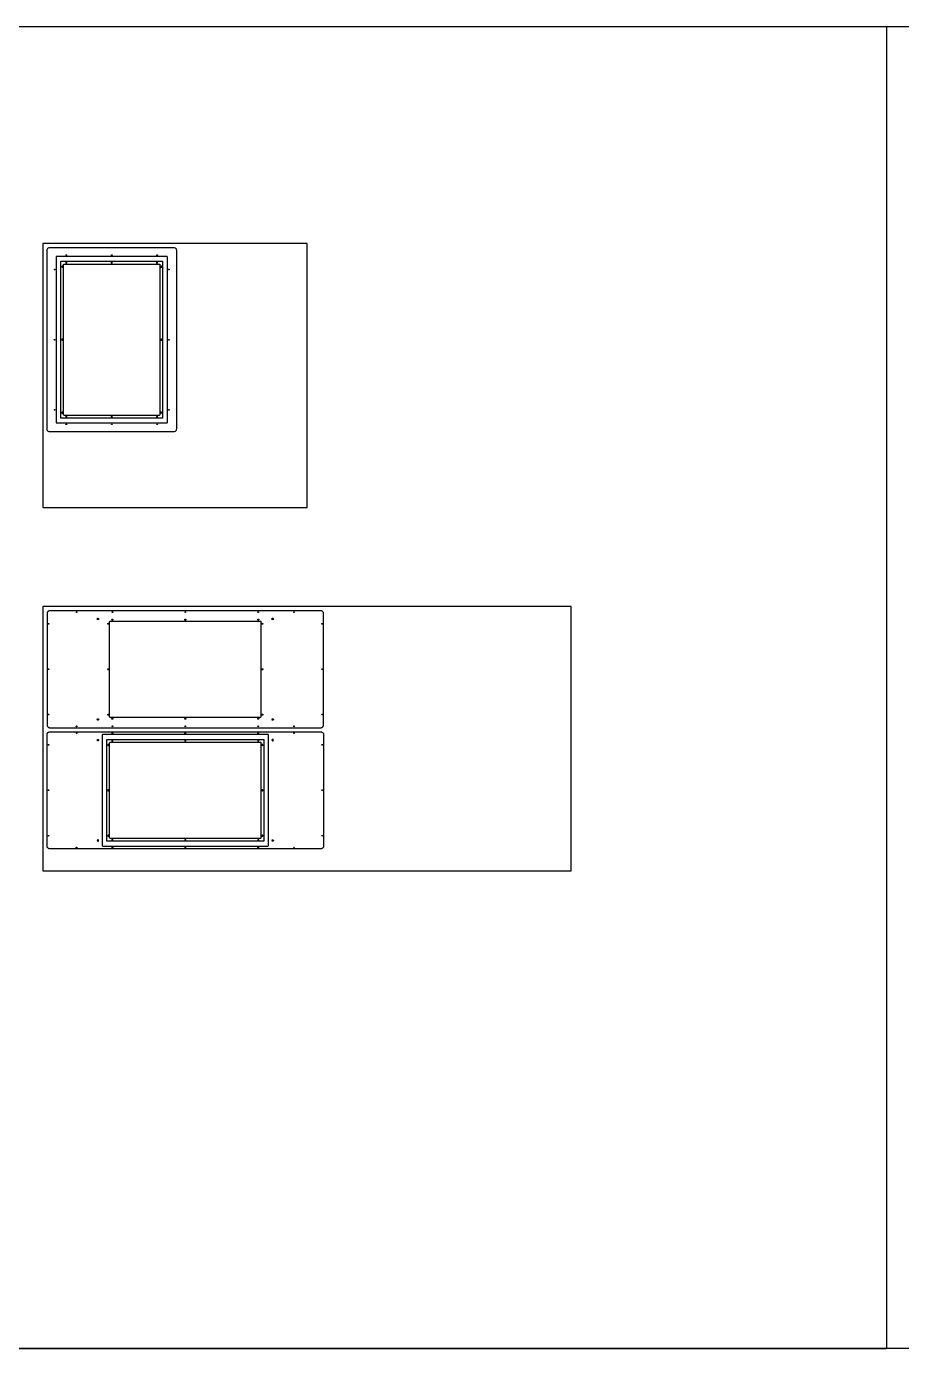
# Model space of a CAD drawing. Header units: inches. Extents: x -747 to 373, y -841 to -415.
# Drawn here: x 96.4 to 255.5, y -767.1 to -526.9 of the extents above; entities that cross this region are included whole.
import ezdxf

# ---------------------------------------------------------------- set-up
doc = ezdxf.new("R2010")
doc.units = ezdxf.units.IN
doc.header["$MEASUREMENT"] = 0
for name, color, linetype in [('T_ANNO', 6, 'Continuous'), ('T_CUT_HOLE_1_4_INCH', 3, 'Continuous'), ('T_CUT_HOLE_1_8_INCH', 1, 'Continuous'), ('T_CUT_HOLE_3_16_INCH', 2, 'Continuous')]:
    doc.layers.add(name, color=color, linetype=linetype)

msp = doc.modelspace()

# ---------------------------------------------------------------- linework, layer by layer
for points in [[(100.18, -567.56), (100.19, -567.43), (100.24, -567.31), (100.32, -567.21), (100.43, -567.13), (100.55, -567.08), (100.68, -567.06), (123.18, -567.06), (123.3, -567.08), (123.43, -567.13), (123.53, -567.21), (123.61, -567.31), (123.66, -567.43), (123.68, -567.56), (123.68, -571.56), (123.68, -596.06), (123.68, -600.06), (123.66, -600.19), (123.61, -600.31), (123.53, -600.42), (123.43, -600.5), (123.3, -600.55), (123.18, -600.56), (100.68, -600.56), (100.55, -600.55), (100.43, -600.5), (100.32, -600.42), (100.24, -600.31), (100.19, -600.19), (100.18, -600.06), (100.18, -596.06), (100.18, -571.56)], [(121.18, -598.06), (102.68, -598.06), (102.68, -569.56), (121.18, -569.56)], [(150.05, -654.3), (150.12, -654.28), (150.18, -654.25), (150.23, -654.21), (150.28, -654.17), (150.32, -654.12), (150.36, -654.06), (150.39, -654), (150.41, -653.94), (150.42, -653.88), (150.43, -653.81), (150.43, -633.56), (150.42, -633.5), (150.41, -633.43), (150.39, -633.37), (150.36, -633.31), (150.32, -633.26), (150.28, -633.21), (150.23, -633.17), (150.18, -633.13), (150.12, -633.1), (150.05, -633.08), (149.99, -633.07), (149.93, -633.06), (140.8, -633.06), (109.8, -633.06), (100.68, -633.06), (100.61, -633.07), (100.55, -633.08), (100.48, -633.1), (100.43, -633.13), (100.37, -633.17), (100.32, -633.21), (100.28, -633.26), (100.24, -633.31), (100.21, -633.37), (100.19, -633.43), (100.18, -633.5), (100.18, -633.56), (100.18, -653.81), (100.18, -653.88), (100.19, -653.94), (100.21, -654), (100.24, -654.06), (100.28, -654.12), (100.32, -654.17), (100.37, -654.21), (100.43, -654.25), (100.48, -654.28), (100.55, -654.3), (100.61, -654.31), (100.68, -654.31), (109.8, -654.31), (140.8, -654.31), (149.93, -654.31), (149.99, -654.31)], [(138.05, -676.31), (112.55, -676.31), (100.68, -676.31), (100.61, -676.31), (100.55, -676.3), (100.48, -676.28), (100.43, -676.25), (100.37, -676.21), (100.32, -676.17), (100.28, -676.12), (100.24, -676.06), (100.21, -676), (100.19, -675.94), (100.18, -675.88), (100.18, -675.81), (100.18, -655.56), (100.18, -655.5), (100.19, -655.43), (100.21, -655.37), (100.24, -655.31), (100.28, -655.26), (100.32, -655.21), (100.37, -655.17), (100.43, -655.13), (100.48, -655.1), (100.55, -655.08), (100.61, -655.07), (100.68, -655.06), (112.55, -655.06), (138.05, -655.06), (149.93, -655.06), (149.99, -655.07), (150.05, -655.08), (150.12, -655.1), (150.18, -655.13), (150.23, -655.17), (150.28, -655.21), (150.32, -655.26), (150.36, -655.31), (150.39, -655.37), (150.41, -655.43), (150.42, -655.5), (150.43, -655.56), (150.43, -675.81), (150.42, -675.88), (150.41, -675.94), (150.39, -676), (150.36, -676.06), (150.32, -676.12), (150.28, -676.17), (150.23, -676.21), (150.18, -676.25), (150.12, -676.28), (150.05, -676.3), (149.99, -676.31), (149.93, -676.31)], [(111.05, -674.94), (111.05, -656.44), (139.55, -656.44), (139.55, -674.94)]]:
    msp.add_lwpolyline(points, close=True)
for points in [[(101.93, -568.69, 0.414214), (101.8, -568.81), (101.8, -571.56), (101.8, -596.06), (101.8, -598.81, 0.414214), (101.93, -598.94), (121.93, -598.94, 0.414214), (122.05, -598.81), (122.05, -596.06), (122.05, -571.56), (122.05, -568.81, 0.414214), (121.93, -568.69)], [(120.55, -597.56), (103.3, -597.56, -0.414214), (103.18, -597.44), (103.18, -570.19, -0.414214), (103.3, -570.06), (120.55, -570.06, -0.414214), (120.68, -570.19), (120.68, -597.44, -0.414214)], [(138.93, -652.44), (111.68, -652.44, -0.414214), (111.55, -652.31), (111.55, -635.06, -0.414214), (111.68, -634.94), (138.93, -634.94, -0.414214), (139.05, -635.06), (139.05, -652.31, -0.414214)], [(112.55, -655.56), (110.3, -655.56, 0.414214), (110.18, -655.69), (110.18, -675.69, 0.414214), (110.3, -675.81), (112.55, -675.81), (138.05, -675.81), (140.3, -675.81, 0.414214), (140.43, -675.69), (140.43, -655.69, 0.414214), (140.3, -655.56), (138.05, -655.56)], [(111.55, -674.31), (111.55, -657.06, -0.414214), (111.68, -656.94), (138.93, -656.94, -0.414214), (139.05, -657.06), (139.05, -674.31, -0.414214), (138.93, -674.44), (111.68, -674.44, -0.414214)]]:
    msp.add_lwpolyline(points, format="xyb", close=True)
at = {"layer": 'T_ANNO'}
for p, q in [((-666.26, -526.89), (372.7, -526.89)), ((252.7, -526.89), (252.7, -767.12)), ((-666.26, -767.12), (252.7, -767.12)), ((372.7, -767.12), (-666.26, -767.12))]:
    msp.add_line(p, q, dxfattribs=at)
for points in [[(99.43, -614.31), (147.43, -614.31), (147.43, -566.31), (99.43, -566.31)], [(99.43, -680.31), (195.43, -680.31), (195.43, -632.31), (99.43, -632.31)]]:
    msp.add_lwpolyline(points, close=True, dxfattribs=at)
at = {"layer": 'T_CUT_HOLE_1_4_INCH'}
for points in [[(109.55, -634.6), (109.53, -634.63), (109.51, -634.65), (109.49, -634.67), (109.46, -634.68), (109.42, -634.69), (109.39, -634.68), (109.36, -634.67), (109.34, -634.65), (109.32, -634.62), (109.3, -634.59), (109.3, -634.56), (109.31, -634.53), (109.32, -634.5), (109.34, -634.47), (109.36, -634.45), (109.39, -634.44), (109.43, -634.44), (109.46, -634.44), (109.49, -634.46), (109.52, -634.48), (109.53, -634.5), (109.55, -634.53), (109.55, -634.57)], [(141.18, -634.44), (141.21, -634.44), (141.24, -634.46), (141.26, -634.48), (141.28, -634.5), (141.3, -634.53), (141.3, -634.56), (141.3, -634.6), (141.28, -634.63), (141.26, -634.65), (141.24, -634.67), (141.21, -634.68), (141.18, -634.69), (141.14, -634.68), (141.11, -634.67), (141.09, -634.65), (141.07, -634.63), (141.05, -634.6), (141.05, -634.56), (141.05, -634.53), (141.07, -634.5), (141.09, -634.48), (141.11, -634.46), (141.14, -634.44)], [(109.43, -652.94), (109.39, -652.93), (109.36, -652.92), (109.34, -652.9), (109.32, -652.88), (109.3, -652.85), (109.3, -652.81), (109.3, -652.78), (109.32, -652.75), (109.34, -652.73), (109.36, -652.71), (109.39, -652.69), (109.43, -652.69), (109.46, -652.69), (109.49, -652.71), (109.51, -652.73), (109.53, -652.75), (109.55, -652.78), (109.55, -652.81), (109.55, -652.85), (109.53, -652.88), (109.51, -652.9), (109.49, -652.92), (109.46, -652.93)], [(141.06, -652.78), (141.07, -652.75), (141.09, -652.72), (141.11, -652.7), (141.14, -652.69), (141.18, -652.69), (141.21, -652.69), (141.24, -652.71), (141.27, -652.73), (141.28, -652.75), (141.3, -652.78), (141.3, -652.82), (141.3, -652.85), (141.28, -652.88), (141.26, -652.9), (141.24, -652.92), (141.21, -652.93), (141.17, -652.94), (141.14, -652.93), (141.11, -652.92), (141.09, -652.9), (141.07, -652.87), (141.05, -652.84), (141.05, -652.81)], [(109.33, -656.48), (109.36, -656.46), (109.39, -656.44), (109.42, -656.44), (109.45, -656.44), (109.48, -656.45), (109.51, -656.47), (109.53, -656.5), (109.54, -656.53), (109.55, -656.56), (109.55, -656.59), (109.54, -656.62), (109.52, -656.65), (109.49, -656.67), (109.46, -656.68), (109.43, -656.69), (109.4, -656.69), (109.37, -656.67), (109.34, -656.66), (109.32, -656.63), (109.31, -656.6), (109.3, -656.57), (109.3, -656.54), (109.31, -656.51)], [(141.15, -656.69), (141.18, -656.69), (141.21, -656.68), (141.24, -656.67), (141.27, -656.65), (141.29, -656.62), (141.3, -656.59), (141.3, -656.56), (141.29, -656.53), (141.28, -656.5), (141.26, -656.47), (141.23, -656.45), (141.2, -656.44), (141.17, -656.44), (141.14, -656.44), (141.11, -656.46), (141.08, -656.48), (141.06, -656.51), (141.05, -656.54), (141.05, -656.57), (141.06, -656.6), (141.07, -656.63), (141.09, -656.66), (141.12, -656.67)], [(109.45, -674.69), (109.42, -674.69), (109.39, -674.69), (109.36, -674.71), (109.33, -674.73), (109.31, -674.76), (109.3, -674.79), (109.3, -674.82), (109.31, -674.85), (109.32, -674.88), (109.34, -674.91), (109.37, -674.92), (109.4, -674.94), (109.43, -674.94), (109.46, -674.93), (109.49, -674.92), (109.52, -674.9), (109.54, -674.87), (109.55, -674.84), (109.55, -674.81), (109.54, -674.78), (109.53, -674.75), (109.51, -674.72), (109.48, -674.7)], [(141.27, -674.9), (141.24, -674.92), (141.21, -674.93), (141.18, -674.94), (141.15, -674.94), (141.12, -674.92), (141.09, -674.91), (141.07, -674.88), (141.06, -674.85), (141.05, -674.82), (141.05, -674.79), (141.06, -674.76), (141.08, -674.73), (141.11, -674.71), (141.14, -674.69), (141.17, -674.69), (141.2, -674.69), (141.23, -674.7), (141.26, -674.72), (141.28, -674.75), (141.29, -674.78), (141.3, -674.81), (141.3, -674.84), (141.29, -674.87)]]:
    msp.add_lwpolyline(points, close=True, dxfattribs=at)
at = {"layer": 'T_CUT_HOLE_1_8_INCH'}
for points in [[(103.64, -568.38), (103.65, -568.38), (103.66, -568.38), (103.67, -568.38), (103.69, -568.38), (103.7, -568.38), (103.71, -568.38), (103.72, -568.39), (103.72, -568.4), (103.73, -568.41), (103.73, -568.42), (103.74, -568.43), (103.74, -568.44), (103.74, -568.45), (103.73, -568.46), (103.73, -568.47), (103.72, -568.48), (103.72, -568.49), (103.71, -568.49), (103.7, -568.5), (103.69, -568.5), (103.68, -568.5), (103.66, -568.5), (103.65, -568.5), (103.64, -568.49), (103.64, -568.49), (103.63, -568.48), (103.62, -568.47), (103.62, -568.46), (103.61, -568.45), (103.61, -568.44), (103.61, -568.43), (103.62, -568.42), (103.62, -568.41), (103.63, -568.4), (103.63, -568.39)], [(111.89, -568.39), (111.9, -568.38), (111.91, -568.38), (111.92, -568.38), (111.93, -568.38), (111.94, -568.38), (111.95, -568.38), (111.96, -568.39), (111.97, -568.4), (111.98, -568.4), (111.98, -568.41), (111.99, -568.42), (111.99, -568.43), (111.99, -568.45), (111.99, -568.46), (111.98, -568.47), (111.98, -568.48), (111.97, -568.48), (111.96, -568.49), (111.95, -568.5), (111.94, -568.5), (111.93, -568.5), (111.92, -568.5), (111.91, -568.5), (111.9, -568.49), (111.89, -568.49), (111.88, -568.48), (111.87, -568.47), (111.87, -568.46), (111.86, -568.45), (111.86, -568.44), (111.86, -568.43), (111.87, -568.42), (111.87, -568.41), (111.88, -568.4), (111.88, -568.39)], [(120.14, -568.39), (120.15, -568.38), (120.16, -568.38), (120.17, -568.38), (120.18, -568.38), (120.19, -568.38), (120.2, -568.38), (120.21, -568.39), (120.22, -568.4), (120.23, -568.41), (120.23, -568.41), (120.24, -568.43), (120.24, -568.44), (120.24, -568.45), (120.23, -568.46), (120.23, -568.47), (120.22, -568.48), (120.22, -568.48), (120.21, -568.49), (120.2, -568.5), (120.19, -568.5), (120.18, -568.5), (120.17, -568.5), (120.16, -568.5), (120.15, -568.49), (120.14, -568.49), (120.13, -568.48), (120.12, -568.47), (120.12, -568.46), (120.11, -568.45), (120.11, -568.44), (120.11, -568.43), (120.12, -568.42), (120.12, -568.41), (120.13, -568.4), (120.13, -568.39)], [(101.52, -571.12), (101.51, -571.11), (101.5, -571.09), (101.49, -571.08), (101.49, -571.06), (101.49, -571.05), (101.5, -571.03), (101.51, -571.02), (101.52, -571.01), (101.53, -571), (101.55, -571), (101.57, -571), (101.58, -571.01), (101.59, -571.02), (101.6, -571.03), (101.61, -571.05), (101.61, -571.06), (101.61, -571.08), (101.6, -571.09), (101.59, -571.11), (101.58, -571.12), (101.57, -571.12), (101.55, -571.13), (101.53, -571.12)], [(122.33, -571.11), (122.32, -571.12), (122.3, -571.12), (122.29, -571.12), (122.27, -571.12), (122.26, -571.11), (122.25, -571.09), (122.24, -571.08), (122.24, -571.06), (122.24, -571.05), (122.25, -571.03), (122.26, -571.02), (122.27, -571.01), (122.28, -571.01), (122.3, -571), (122.3, -571), (122.31, -571.01), (122.33, -571.01), (122.34, -571.02), (122.35, -571.03), (122.36, -571.05), (122.36, -571.06), (122.36, -571.08), (122.35, -571.09), (122.34, -571.1)], [(101.58, -583.76), (101.6, -583.77), (101.61, -583.78), (101.61, -583.8), (101.61, -583.82), (101.61, -583.83), (101.6, -583.85), (101.59, -583.86), (101.58, -583.87), (101.56, -583.87), (101.55, -583.88), (101.53, -583.87), (101.52, -583.87), (101.5, -583.86), (101.49, -583.84), (101.49, -583.83), (101.49, -583.81), (101.49, -583.8), (101.5, -583.78), (101.51, -583.77), (101.52, -583.76), (101.54, -583.75), (101.55, -583.75), (101.57, -583.75)], [(122.27, -583.87), (122.25, -583.86), (122.24, -583.84), (122.24, -583.83), (122.24, -583.81), (122.24, -583.8), (122.25, -583.78), (122.26, -583.77), (122.27, -583.76), (122.29, -583.75), (122.3, -583.75), (122.32, -583.75), (122.33, -583.76), (122.35, -583.77), (122.36, -583.78), (122.36, -583.8), (122.36, -583.82), (122.36, -583.83), (122.35, -583.85), (122.34, -583.86), (122.33, -583.87), (122.31, -583.87), (122.3, -583.88), (122.28, -583.87)], [(101.52, -596.51), (101.53, -596.51), (101.55, -596.5), (101.56, -596.51), (101.58, -596.51), (101.59, -596.52), (101.6, -596.53), (101.61, -596.55), (101.61, -596.56), (101.61, -596.58), (101.6, -596.59), (101.59, -596.6), (101.58, -596.61), (101.57, -596.62), (101.55, -596.62), (101.55, -596.62), (101.54, -596.62), (101.52, -596.62), (101.51, -596.61), (101.5, -596.59), (101.49, -596.58), (101.49, -596.56), (101.49, -596.55), (101.5, -596.53), (101.51, -596.52)], [(122.33, -596.51), (122.34, -596.52), (122.35, -596.53), (122.36, -596.55), (122.36, -596.56), (122.36, -596.58), (122.35, -596.59), (122.34, -596.61), (122.33, -596.62), (122.32, -596.62), (122.3, -596.63), (122.28, -596.62), (122.27, -596.62), (122.26, -596.61), (122.25, -596.59), (122.24, -596.58), (122.24, -596.56), (122.24, -596.55), (122.25, -596.53), (122.26, -596.52), (122.27, -596.51), (122.28, -596.5), (122.3, -596.5), (122.32, -596.5)], [(103.71, -599.24), (103.7, -599.25), (103.69, -599.25), (103.68, -599.25), (103.67, -599.25), (103.66, -599.25), (103.65, -599.24), (103.64, -599.24), (103.63, -599.23), (103.62, -599.22), (103.62, -599.21), (103.61, -599.2), (103.61, -599.19), (103.61, -599.18), (103.62, -599.17), (103.62, -599.16), (103.63, -599.15), (103.63, -599.14), (103.64, -599.14), (103.65, -599.13), (103.66, -599.13), (103.67, -599.13), (103.68, -599.13), (103.69, -599.13), (103.7, -599.13), (103.71, -599.14), (103.72, -599.15), (103.73, -599.16), (103.73, -599.16), (103.74, -599.18), (103.74, -599.19), (103.74, -599.2), (103.73, -599.21), (103.73, -599.22), (103.72, -599.23), (103.72, -599.23)], [(111.96, -599.24), (111.95, -599.25), (111.94, -599.25), (111.93, -599.25), (111.92, -599.25), (111.91, -599.25), (111.9, -599.24), (111.89, -599.24), (111.88, -599.23), (111.87, -599.22), (111.87, -599.21), (111.86, -599.2), (111.86, -599.19), (111.86, -599.18), (111.87, -599.17), (111.87, -599.16), (111.88, -599.15), (111.88, -599.14), (111.89, -599.14), (111.9, -599.13), (111.91, -599.13), (111.92, -599.13), (111.93, -599.13), (111.94, -599.13), (111.95, -599.13), (111.96, -599.14), (111.97, -599.15), (111.98, -599.15), (111.98, -599.16), (111.99, -599.17), (111.99, -599.18), (111.99, -599.2), (111.99, -599.21), (111.98, -599.22), (111.98, -599.23), (111.97, -599.23)], [(120.21, -599.24), (120.2, -599.25), (120.19, -599.25), (120.18, -599.25), (120.16, -599.25), (120.15, -599.25), (120.14, -599.24), (120.14, -599.24), (120.13, -599.23), (120.12, -599.22), (120.12, -599.21), (120.11, -599.2), (120.11, -599.19), (120.11, -599.18), (120.12, -599.17), (120.12, -599.16), (120.13, -599.15), (120.13, -599.14), (120.14, -599.13), (120.15, -599.13), (120.16, -599.13), (120.17, -599.13), (120.19, -599.13), (120.2, -599.13), (120.21, -599.13), (120.22, -599.14), (120.22, -599.15), (120.23, -599.16), (120.23, -599.17), (120.24, -599.18), (120.24, -599.19), (120.24, -599.2), (120.23, -599.21), (120.23, -599.22), (120.22, -599.23), (120.22, -599.24)], [(105.5, -633.28), (105.51, -633.27), (105.52, -633.26), (105.53, -633.25), (105.55, -633.25), (105.57, -633.25), (105.58, -633.26), (105.59, -633.27), (105.6, -633.28), (105.61, -633.3), (105.61, -633.31), (105.61, -633.33), (105.6, -633.34), (105.59, -633.36), (105.58, -633.37), (105.57, -633.37), (105.55, -633.38), (105.53, -633.37), (105.52, -633.37), (105.51, -633.36), (105.5, -633.34), (105.49, -633.33), (105.49, -633.31), (105.49, -633.3)], [(112.05, -633.38), (112.04, -633.37), (112.02, -633.37), (112.01, -633.36), (112, -633.35), (111.99, -633.33), (111.99, -633.32), (111.99, -633.3), (111.99, -633.28), (112, -633.27), (112.02, -633.26), (112.03, -633.25), (112.05, -633.25), (112.06, -633.25), (112.08, -633.26), (112.09, -633.27), (112.1, -633.28), (112.11, -633.29), (112.11, -633.31), (112.11, -633.33), (112.11, -633.34), (112.1, -633.36), (112.08, -633.37), (112.07, -633.37)], [(125.29, -633.37), (125.27, -633.37), (125.26, -633.36), (125.25, -633.35), (125.24, -633.33), (125.24, -633.32), (125.24, -633.3), (125.24, -633.29), (125.25, -633.27), (125.26, -633.26), (125.28, -633.25), (125.3, -633.25), (125.31, -633.25), (125.33, -633.26), (125.34, -633.27), (125.35, -633.28), (125.36, -633.29), (125.36, -633.31), (125.36, -633.32), (125.36, -633.34), (125.35, -633.35), (125.34, -633.36), (125.32, -633.37), (125.31, -633.38)], [(138.52, -633.37), (138.51, -633.36), (138.5, -633.34), (138.49, -633.33), (138.49, -633.31), (138.49, -633.3), (138.5, -633.28), (138.51, -633.27), (138.52, -633.26), (138.53, -633.25), (138.55, -633.25), (138.57, -633.25), (138.58, -633.26), (138.59, -633.27), (138.6, -633.28), (138.61, -633.3), (138.61, -633.31), (138.61, -633.33), (138.6, -633.34), (138.59, -633.36), (138.58, -633.37), (138.57, -633.37), (138.55, -633.38), (138.53, -633.37)], [(145.11, -633.34), (145.1, -633.35), (145.09, -633.36), (145.08, -633.37), (145.06, -633.38), (145.04, -633.38), (145.03, -633.37), (145.01, -633.36), (145, -633.35), (144.99, -633.34), (144.99, -633.32), (144.99, -633.31), (144.99, -633.29), (145, -633.28), (145.01, -633.27), (145.02, -633.26), (145.04, -633.25), (145.06, -633.25), (145.07, -633.26), (145.09, -633.26), (145.1, -633.27), (145.11, -633.29), (145.11, -633.3), (145.11, -633.32)], [(100.37, -635.41), (100.38, -635.39), (100.39, -635.38), (100.41, -635.38), (100.43, -635.38), (100.44, -635.38), (100.46, -635.38), (100.47, -635.39), (100.48, -635.41), (100.49, -635.42), (100.49, -635.44), (100.49, -635.45), (100.48, -635.47), (100.47, -635.48), (100.46, -635.49), (100.44, -635.5), (100.43, -635.5), (100.41, -635.5), (100.39, -635.49), (100.38, -635.48), (100.37, -635.47), (100.36, -635.45), (100.36, -635.44), (100.36, -635.42)], [(150.17, -635.5), (150.16, -635.5), (150.14, -635.49), (150.13, -635.48), (150.12, -635.47), (150.11, -635.45), (150.11, -635.44), (150.12, -635.42), (150.12, -635.41), (150.13, -635.39), (150.14, -635.38), (150.16, -635.38), (150.18, -635.38), (150.19, -635.38), (150.21, -635.38), (150.22, -635.4), (150.23, -635.41), (150.24, -635.42), (150.24, -635.44), (150.24, -635.46), (150.23, -635.47), (150.22, -635.48), (150.21, -635.49), (150.19, -635.5)], [(100.42, -643.63), (100.43, -643.63), (100.45, -643.63), (100.46, -643.64), (100.48, -643.65), (100.48, -643.67), (100.49, -643.68), (100.49, -643.7), (100.48, -643.71), (100.47, -643.73), (100.46, -643.74), (100.45, -643.75), (100.43, -643.75), (100.42, -643.75), (100.4, -643.75), (100.39, -643.74), (100.37, -643.73), (100.37, -643.71), (100.36, -643.7), (100.36, -643.68), (100.37, -643.66), (100.38, -643.65), (100.39, -643.64), (100.4, -643.63)], [(150.18, -643.75), (150.17, -643.75), (150.15, -643.75), (150.14, -643.74), (150.12, -643.73), (150.12, -643.71), (150.11, -643.7), (150.11, -643.68), (150.12, -643.66), (150.13, -643.65), (150.14, -643.64), (150.15, -643.63), (150.17, -643.63), (150.18, -643.63), (150.2, -643.63), (150.21, -643.64), (150.23, -643.65), (150.23, -643.67), (150.24, -643.68), (150.24, -643.7), (150.23, -643.71), (150.22, -643.73), (150.21, -643.74), (150.2, -643.75)], [(100.43, -651.88), (100.44, -651.88), (100.46, -651.88), (100.47, -651.9), (100.48, -651.91), (100.49, -651.92), (100.49, -651.94), (100.49, -651.96), (100.48, -651.97), (100.47, -651.98), (100.46, -651.99), (100.44, -652), (100.42, -652), (100.41, -652), (100.39, -651.99), (100.38, -651.98), (100.37, -651.97), (100.36, -651.95), (100.36, -651.94), (100.37, -651.92), (100.37, -651.91), (100.38, -651.89), (100.39, -651.88), (100.41, -651.88)], [(150.23, -651.97), (150.22, -651.98), (150.21, -651.99), (150.19, -652), (150.18, -652), (150.16, -652), (150.14, -651.99), (150.13, -651.98), (150.12, -651.97), (150.11, -651.95), (150.11, -651.94), (150.11, -651.92), (150.12, -651.91), (150.13, -651.89), (150.14, -651.88), (150.16, -651.88), (150.18, -651.88), (150.19, -651.88), (150.21, -651.88), (150.22, -651.89), (150.23, -651.91), (150.24, -651.92), (150.24, -651.94), (150.24, -651.95)], [(105.49, -654.04), (105.5, -654.03), (105.51, -654.02), (105.52, -654.01), (105.54, -654), (105.56, -654), (105.57, -654.01), (105.59, -654.01), (105.6, -654.02), (105.61, -654.04), (105.61, -654.05), (105.61, -654.07), (105.61, -654.09), (105.6, -654.1), (105.59, -654.11), (105.58, -654.12), (105.56, -654.13), (105.54, -654.13), (105.53, -654.12), (105.51, -654.11), (105.5, -654.1), (105.49, -654.09), (105.49, -654.07), (105.49, -654.06)], [(105.53, -655.27), (105.54, -655.26), (105.55, -655.26), (105.57, -655.27), (105.58, -655.27), (105.59, -655.28), (105.59, -655.29), (105.6, -655.3), (105.6, -655.32), (105.6, -655.33), (105.59, -655.34), (105.58, -655.35), (105.57, -655.36), (105.56, -655.36), (105.55, -655.36), (105.54, -655.36), (105.52, -655.36), (105.51, -655.35), (105.51, -655.34), (105.5, -655.32), (105.5, -655.31), (105.5, -655.3), (105.51, -655.29), (105.52, -655.28)], [(112.08, -654.01), (112.09, -654.02), (112.1, -654.03), (112.11, -654.05), (112.11, -654.06), (112.11, -654.08), (112.1, -654.09), (112.09, -654.11), (112.08, -654.12), (112.07, -654.12), (112.05, -654.13), (112.03, -654.12), (112.02, -654.12), (112.01, -654.11), (112, -654.09), (111.99, -654.08), (111.99, -654.06), (111.99, -654.05), (112, -654.03), (112.01, -654.02), (112.02, -654.01), (112.03, -654), (112.05, -654), (112.07, -654)], [(112.11, -655.3), (112.11, -655.31), (112.11, -655.33), (112.1, -655.34), (112.09, -655.35), (112.08, -655.36), (112.07, -655.37), (112.05, -655.37), (112.04, -655.37), (112.02, -655.37), (112.01, -655.36), (112, -655.34), (111.99, -655.33), (111.99, -655.31), (111.99, -655.3), (112, -655.28), (112.01, -655.27), (112.02, -655.26), (112.03, -655.26), (112.05, -655.25), (112.06, -655.26), (112.08, -655.26), (112.09, -655.27), (112.1, -655.28)], [(125.31, -654), (125.33, -654.01), (125.34, -654.02), (125.35, -654.03), (125.36, -654.04), (125.36, -654.06), (125.36, -654.07), (125.36, -654.09), (125.35, -654.1), (125.34, -654.11), (125.32, -654.12), (125.31, -654.13), (125.29, -654.12), (125.27, -654.12), (125.26, -654.11), (125.25, -654.1), (125.24, -654.08), (125.24, -654.07), (125.24, -654.05), (125.24, -654.04), (125.25, -654.02), (125.26, -654.01), (125.28, -654), (125.3, -654)], [(125.35, -655.35), (125.34, -655.36), (125.33, -655.37), (125.31, -655.37), (125.3, -655.38), (125.28, -655.37), (125.27, -655.37), (125.25, -655.36), (125.24, -655.34), (125.24, -655.33), (125.24, -655.31), (125.24, -655.3), (125.25, -655.28), (125.26, -655.27), (125.27, -655.26), (125.29, -655.25), (125.3, -655.25), (125.32, -655.25), (125.33, -655.26), (125.35, -655.27), (125.36, -655.28), (125.36, -655.3), (125.36, -655.32), (125.36, -655.33)], [(138.55, -654), (138.56, -654), (138.58, -654.01), (138.59, -654.02), (138.6, -654.03), (138.61, -654.04), (138.61, -654.06), (138.61, -654.08), (138.61, -654.09), (138.6, -654.11), (138.58, -654.12), (138.57, -654.12), (138.55, -654.13), (138.54, -654.12), (138.52, -654.12), (138.51, -654.11), (138.5, -654.1), (138.49, -654.08), (138.49, -654.07), (138.49, -654.05), (138.49, -654.03), (138.5, -654.02), (138.52, -654.01), (138.53, -654)], [(138.58, -655.37), (138.57, -655.37), (138.55, -655.38), (138.53, -655.37), (138.52, -655.37), (138.51, -655.36), (138.5, -655.34), (138.49, -655.33), (138.49, -655.31), (138.49, -655.3), (138.5, -655.28), (138.51, -655.27), (138.52, -655.26), (138.53, -655.25), (138.55, -655.25), (138.57, -655.25), (138.58, -655.26), (138.59, -655.27), (138.6, -655.28), (138.61, -655.3), (138.61, -655.31), (138.61, -655.33), (138.6, -655.34), (138.59, -655.36)], [(145.1, -654.09), (145.09, -654.11), (145.08, -654.12), (145.07, -654.12), (145.05, -654.13), (145.03, -654.12), (145.02, -654.12), (145.01, -654.11), (145, -654.09), (144.99, -654.08), (144.99, -654.06), (144.99, -654.05), (145, -654.03), (145.01, -654.02), (145.02, -654.01), (145.03, -654), (145.05, -654), (145.07, -654), (145.08, -654.01), (145.09, -654.02), (145.1, -654.03), (145.11, -654.05), (145.11, -654.06), (145.11, -654.08)], [(145.1, -655.36), (145.08, -655.37), (145.07, -655.37), (145.05, -655.38), (145.04, -655.37), (145.02, -655.37), (145.01, -655.36), (145, -655.35), (144.99, -655.33), (144.99, -655.32), (144.99, -655.3), (144.99, -655.28), (145, -655.27), (145.02, -655.26), (145.03, -655.25), (145.05, -655.25), (145.06, -655.25), (145.08, -655.26), (145.09, -655.27), (145.1, -655.28), (145.11, -655.29), (145.11, -655.31), (145.11, -655.33), (145.11, -655.34)], [(100.44, -657.38), (100.46, -657.38), (100.47, -657.39), (100.48, -657.41), (100.49, -657.42), (100.49, -657.44), (100.49, -657.45), (100.48, -657.47), (100.47, -657.48), (100.46, -657.49), (100.44, -657.5), (100.43, -657.5), (100.41, -657.5), (100.39, -657.49), (100.38, -657.48), (100.37, -657.47), (100.36, -657.45), (100.36, -657.44), (100.36, -657.42), (100.37, -657.41), (100.38, -657.39), (100.39, -657.38), (100.41, -657.38), (100.43, -657.38)], [(150.16, -657.5), (150.14, -657.49), (150.13, -657.48), (150.12, -657.47), (150.11, -657.45), (150.11, -657.44), (150.11, -657.42), (150.12, -657.41), (150.13, -657.39), (150.14, -657.38), (150.16, -657.38), (150.18, -657.38), (150.19, -657.38), (150.21, -657.38), (150.22, -657.39), (150.23, -657.41), (150.24, -657.42), (150.24, -657.44), (150.24, -657.45), (150.23, -657.47), (150.22, -657.48), (150.21, -657.49), (150.19, -657.5), (150.18, -657.5)], [(100.44, -665.63), (100.46, -665.63), (100.47, -665.64), (100.48, -665.66), (100.49, -665.67), (100.49, -665.69), (100.49, -665.7), (100.48, -665.72), (100.47, -665.73), (100.46, -665.74), (100.44, -665.75), (100.43, -665.75), (100.41, -665.75), (100.39, -665.74), (100.38, -665.73), (100.37, -665.72), (100.36, -665.7), (100.36, -665.69), (100.36, -665.67), (100.37, -665.66), (100.38, -665.64), (100.39, -665.63), (100.41, -665.63), (100.43, -665.63)], [(150.16, -665.75), (150.14, -665.74), (150.13, -665.73), (150.12, -665.72), (150.11, -665.7), (150.11, -665.69), (150.11, -665.67), (150.12, -665.66), (150.13, -665.64), (150.14, -665.63), (150.16, -665.63), (150.18, -665.63), (150.19, -665.63), (150.21, -665.63), (150.22, -665.64), (150.23, -665.66), (150.24, -665.67), (150.24, -665.69), (150.24, -665.7), (150.23, -665.72), (150.22, -665.73), (150.21, -665.74), (150.19, -665.75), (150.18, -665.75)], [(100.44, -673.88), (100.46, -673.88), (100.47, -673.89), (100.48, -673.91), (100.49, -673.92), (100.49, -673.94), (100.49, -673.95), (100.48, -673.97), (100.47, -673.98), (100.46, -673.99), (100.44, -674), (100.43, -674), (100.41, -674), (100.39, -673.99), (100.38, -673.98), (100.37, -673.97), (100.36, -673.95), (100.36, -673.94), (100.36, -673.92), (100.37, -673.91), (100.38, -673.89), (100.39, -673.88), (100.41, -673.88), (100.43, -673.88)], [(150.16, -674), (150.14, -673.99), (150.13, -673.98), (150.12, -673.97), (150.11, -673.95), (150.11, -673.94), (150.11, -673.92), (150.12, -673.91), (150.13, -673.89), (150.14, -673.88), (150.16, -673.88), (150.18, -673.88), (150.19, -673.88), (150.21, -673.88), (150.22, -673.89), (150.23, -673.91), (150.24, -673.92), (150.24, -673.94), (150.24, -673.95), (150.23, -673.97), (150.22, -673.98), (150.21, -673.99), (150.19, -674), (150.18, -674)], [(105.5, -676.02), (105.52, -676.01), (105.53, -676), (105.55, -676), (105.56, -676), (105.58, -676.01), (105.59, -676.02), (105.6, -676.03), (105.61, -676.04), (105.61, -676.06), (105.61, -676.08), (105.61, -676.09), (105.6, -676.11), (105.58, -676.12), (105.57, -676.12), (105.55, -676.13), (105.54, -676.12), (105.52, -676.12), (105.51, -676.11), (105.5, -676.1), (105.49, -676.08), (105.49, -676.07), (105.49, -676.05), (105.49, -676.03)], [(112.02, -676.01), (112.03, -676), (112.05, -676), (112.07, -676), (112.08, -676.01), (112.09, -676.02), (112.1, -676.03), (112.11, -676.05), (112.11, -676.06), (112.11, -676.08), (112.1, -676.09), (112.09, -676.11), (112.08, -676.12), (112.07, -676.12), (112.05, -676.13), (112.03, -676.12), (112.02, -676.12), (112.01, -676.11), (112, -676.09), (111.99, -676.08), (111.99, -676.06), (111.99, -676.05), (112, -676.03), (112.01, -676.02)], [(125.25, -676.03), (125.26, -676.02), (125.27, -676.01), (125.29, -676), (125.3, -676), (125.32, -676), (125.33, -676.01), (125.35, -676.02), (125.36, -676.03), (125.36, -676.05), (125.36, -676.07), (125.36, -676.08), (125.35, -676.1), (125.34, -676.11), (125.33, -676.12), (125.31, -676.12), (125.3, -676.13), (125.28, -676.12), (125.27, -676.12), (125.25, -676.11), (125.24, -676.09), (125.24, -676.08), (125.24, -676.06), (125.24, -676.05)], [(138.49, -676.08), (138.49, -676.06), (138.49, -676.05), (138.5, -676.03), (138.51, -676.02), (138.52, -676.01), (138.53, -676.01), (138.55, -676), (138.56, -676.01), (138.58, -676.01), (138.59, -676.02), (138.6, -676.03), (138.61, -676.05), (138.61, -676.06), (138.61, -676.08), (138.6, -676.09), (138.59, -676.1), (138.58, -676.11), (138.57, -676.12), (138.55, -676.12), (138.54, -676.12), (138.52, -676.12), (138.51, -676.11), (138.5, -676.09)], [(145.07, -676.11), (145.06, -676.11), (145.05, -676.11), (145.04, -676.11), (145.02, -676.11), (145.01, -676.1), (145.01, -676.09), (145, -676.07), (145, -676.06), (145, -676.05), (145.01, -676.04), (145.02, -676.03), (145.03, -676.02), (145.04, -676.01), (145.05, -676.01), (145.07, -676.02), (145.08, -676.02), (145.09, -676.03), (145.09, -676.04), (145.1, -676.05), (145.1, -676.07), (145.1, -676.08), (145.09, -676.09), (145.08, -676.1)]]:
    msp.add_lwpolyline(points, close=True, dxfattribs=at)
at = {"layer": 'T_CUT_HOLE_3_16_INCH'}
for points in [[(103.02, -570.58), (103.02, -570.56), (103.01, -570.53), (103, -570.51), (102.99, -570.49), (102.97, -570.48), (102.94, -570.47), (102.92, -570.47), (102.89, -570.48), (102.87, -570.49), (102.85, -570.5), (102.84, -570.52), (102.83, -570.55), (102.83, -570.57), (102.84, -570.59), (102.85, -570.62), (102.86, -570.63), (102.88, -570.65), (102.91, -570.66), (102.93, -570.66), (102.96, -570.65), (102.98, -570.64), (103, -570.62), (103.01, -570.6)], [(103.76, -569.86), (103.77, -569.84), (103.77, -569.81), (103.77, -569.79), (103.76, -569.77), (103.74, -569.75), (103.72, -569.73), (103.7, -569.72), (103.68, -569.72), (103.65, -569.72), (103.63, -569.73), (103.61, -569.75), (103.59, -569.77), (103.58, -569.79), (103.58, -569.81), (103.58, -569.84), (103.59, -569.86), (103.61, -569.88), (103.63, -569.89), (103.65, -569.9), (103.67, -569.91), (103.7, -569.9), (103.72, -569.89), (103.74, -569.88)], [(112.02, -569.79), (112.01, -569.77), (111.99, -569.75), (111.97, -569.73), (111.95, -569.72), (111.93, -569.72), (111.9, -569.72), (111.88, -569.73), (111.86, -569.75), (111.84, -569.77), (111.83, -569.79), (111.83, -569.81), (111.83, -569.84), (111.84, -569.86), (111.86, -569.88), (111.88, -569.89), (111.9, -569.9), (111.93, -569.91), (111.95, -569.9), (111.97, -569.89), (111.99, -569.88), (112.01, -569.86), (112.02, -569.84), (112.02, -569.81)], [(120.11, -569.75), (120.09, -569.77), (120.08, -569.79), (120.08, -569.81), (120.08, -569.84), (120.09, -569.86), (120.11, -569.88), (120.13, -569.89), (120.15, -569.9), (120.18, -569.91), (120.2, -569.9), (120.22, -569.89), (120.24, -569.88), (120.26, -569.86), (120.27, -569.84), (120.27, -569.81), (120.27, -569.79), (120.26, -569.77), (120.24, -569.75), (120.22, -569.73), (120.2, -569.72), (120.18, -569.72), (120.15, -569.72), (120.13, -569.73)], [(120.88, -570.65), (120.9, -570.65), (120.93, -570.66), (120.95, -570.65), (120.98, -570.64), (120.99, -570.63), (121.01, -570.61), (121.02, -570.58), (121.02, -570.56), (121.01, -570.54), (121, -570.51), (120.99, -570.49), (120.97, -570.48), (120.95, -570.47), (120.92, -570.47), (120.9, -570.47), (120.88, -570.48), (120.86, -570.5), (120.84, -570.52), (120.83, -570.54), (120.83, -570.57), (120.84, -570.59), (120.85, -570.61), (120.86, -570.63)], [(103.02, -583.84), (103.02, -583.82), (103.02, -583.79), (103.01, -583.77), (102.99, -583.75), (102.97, -583.73), (102.95, -583.72), (102.93, -583.72), (102.9, -583.72), (102.88, -583.73), (102.86, -583.75), (102.85, -583.76), (102.84, -583.79), (102.83, -583.81), (102.83, -583.84), (102.84, -583.86), (102.86, -583.88), (102.88, -583.89), (102.9, -583.9), (102.92, -583.91), (102.95, -583.9), (102.97, -583.9), (102.99, -583.88), (103.01, -583.86)], [(120.92, -583.91), (120.95, -583.9), (120.97, -583.9), (120.99, -583.88), (121, -583.86), (121.02, -583.84), (121.02, -583.82), (121.02, -583.79), (121.01, -583.77), (120.99, -583.75), (120.97, -583.73), (120.95, -583.72), (120.93, -583.72), (120.9, -583.72), (120.88, -583.73), (120.86, -583.75), (120.85, -583.76), (120.84, -583.79), (120.83, -583.81), (120.83, -583.84), (120.84, -583.86), (120.86, -583.88), (120.88, -583.89), (120.9, -583.9)], [(103.01, -597.11), (103.02, -597.09), (103.02, -597.06), (103.02, -597.04), (103.01, -597.02), (102.99, -597), (102.97, -596.98), (102.95, -596.97), (102.92, -596.97), (102.9, -596.97), (102.88, -596.98), (102.86, -597), (102.84, -597.02), (102.83, -597.04), (102.83, -597.07), (102.84, -597.09), (102.84, -597.11), (102.86, -597.13), (102.88, -597.15), (102.9, -597.15), (102.93, -597.16), (102.95, -597.15), (102.97, -597.14), (102.99, -597.13)], [(103.77, -597.79), (103.76, -597.77), (103.74, -597.75), (103.72, -597.73), (103.7, -597.72), (103.68, -597.72), (103.65, -597.72), (103.63, -597.73), (103.61, -597.75), (103.59, -597.77), (103.58, -597.79), (103.58, -597.81), (103.58, -597.84), (103.59, -597.86), (103.61, -597.88), (103.63, -597.89), (103.65, -597.9), (103.68, -597.91), (103.7, -597.9), (103.72, -597.89), (103.74, -597.88), (103.76, -597.86), (103.77, -597.84), (103.77, -597.81)], [(111.92, -597.72), (111.9, -597.72), (111.88, -597.73), (111.86, -597.75), (111.84, -597.77), (111.83, -597.79), (111.83, -597.82), (111.84, -597.84), (111.85, -597.86), (111.86, -597.88), (111.88, -597.9), (111.9, -597.9), (111.93, -597.91), (111.95, -597.9), (111.98, -597.89), (111.99, -597.88), (112.01, -597.86), (112.02, -597.83), (112.02, -597.81), (112.01, -597.79), (112, -597.76), (111.99, -597.74), (111.97, -597.73), (111.95, -597.72)], [(120.27, -597.79), (120.26, -597.77), (120.24, -597.75), (120.22, -597.73), (120.2, -597.72), (120.18, -597.72), (120.15, -597.72), (120.13, -597.73), (120.11, -597.75), (120.09, -597.77), (120.08, -597.79), (120.08, -597.81), (120.08, -597.84), (120.09, -597.86), (120.11, -597.88), (120.13, -597.89), (120.15, -597.9), (120.18, -597.91), (120.2, -597.9), (120.22, -597.89), (120.24, -597.88), (120.26, -597.86), (120.27, -597.84), (120.27, -597.81)], [(120.95, -597.15), (120.97, -597.14), (120.99, -597.13), (121.01, -597.11), (121.02, -597.09), (121.02, -597.06), (121.02, -597.04), (121.01, -597.02), (120.99, -597), (120.97, -596.98), (120.95, -596.97), (120.93, -596.97), (120.9, -596.97), (120.88, -596.98), (120.86, -597), (120.84, -597.02), (120.83, -597.04), (120.83, -597.06), (120.83, -597.09), (120.84, -597.11), (120.86, -597.13), (120.88, -597.14), (120.9, -597.15), (120.93, -597.16)], [(111.35, -635.52), (111.32, -635.53), (111.3, -635.53), (111.28, -635.53), (111.25, -635.52), (111.23, -635.5), (111.22, -635.48), (111.21, -635.46), (111.21, -635.44), (111.21, -635.41), (111.22, -635.39), (111.23, -635.37), (111.25, -635.36), (111.28, -635.35), (111.3, -635.34), (111.33, -635.35), (111.35, -635.36), (111.37, -635.37), (111.38, -635.39), (111.39, -635.41), (111.39, -635.44), (111.39, -635.46), (111.38, -635.49), (111.37, -635.51)], [(112.05, -634.78), (112.03, -634.78), (112, -634.77), (111.99, -634.76), (111.97, -634.74), (111.96, -634.71), (111.96, -634.69), (111.96, -634.67), (111.97, -634.64), (111.98, -634.62), (112, -634.61), (112.02, -634.6), (112.05, -634.59), (112.07, -634.6), (112.1, -634.61), (112.12, -634.62), (112.13, -634.64), (112.14, -634.66), (112.14, -634.69), (112.14, -634.71), (112.13, -634.73), (112.12, -634.75), (112.1, -634.77), (112.08, -634.78)], [(125.3, -634.78), (125.27, -634.78), (125.25, -634.77), (125.23, -634.75), (125.22, -634.73), (125.21, -634.71), (125.21, -634.69), (125.21, -634.66), (125.22, -634.64), (125.24, -634.62), (125.26, -634.61), (125.28, -634.6), (125.3, -634.59), (125.33, -634.6), (125.35, -634.61), (125.37, -634.62), (125.38, -634.64), (125.39, -634.67), (125.39, -634.69), (125.39, -634.71), (125.38, -634.74), (125.37, -634.76), (125.35, -634.77), (125.32, -634.78)], [(138.56, -634.78), (138.53, -634.78), (138.51, -634.77), (138.49, -634.76), (138.47, -634.74), (138.46, -634.72), (138.46, -634.7), (138.46, -634.67), (138.47, -634.65), (138.48, -634.63), (138.5, -634.61), (138.52, -634.6), (138.54, -634.6), (138.57, -634.6), (138.59, -634.6), (138.61, -634.62), (138.63, -634.64), (138.64, -634.66), (138.64, -634.68), (138.64, -634.71), (138.63, -634.73), (138.62, -634.75), (138.6, -634.77), (138.58, -634.78)], [(139.35, -635.52), (139.33, -635.53), (139.31, -635.53), (139.28, -635.53), (139.26, -635.52), (139.24, -635.51), (139.22, -635.49), (139.21, -635.47), (139.21, -635.44), (139.21, -635.42), (139.22, -635.4), (139.23, -635.38), (139.25, -635.36), (139.27, -635.35), (139.29, -635.34), (139.32, -635.35), (139.34, -635.35), (139.36, -635.37), (139.38, -635.39), (139.39, -635.41), (139.39, -635.43), (139.39, -635.46), (139.38, -635.48), (139.37, -635.5)], [(111.21, -643.71), (111.21, -643.69), (111.21, -643.66), (111.22, -643.64), (111.23, -643.62), (111.25, -643.61), (111.28, -643.6), (111.3, -643.59), (111.33, -643.6), (111.35, -643.61), (111.37, -643.62), (111.38, -643.64), (111.39, -643.66), (111.39, -643.69), (111.39, -643.71), (111.38, -643.74), (111.37, -643.76), (111.35, -643.77), (111.32, -643.78), (111.3, -643.78), (111.28, -643.78), (111.25, -643.77), (111.23, -643.75), (111.22, -643.73)], [(139.39, -643.66), (139.39, -643.69), (139.39, -643.71), (139.38, -643.74), (139.37, -643.76), (139.35, -643.77), (139.32, -643.78), (139.3, -643.78), (139.28, -643.78), (139.25, -643.77), (139.23, -643.75), (139.22, -643.73), (139.21, -643.71), (139.21, -643.69), (139.21, -643.66), (139.22, -643.64), (139.23, -643.62), (139.25, -643.61), (139.28, -643.6), (139.3, -643.59), (139.33, -643.6), (139.35, -643.61), (139.37, -643.62), (139.38, -643.64)], [(111.25, -651.86), (111.27, -651.85), (111.29, -651.84), (111.32, -651.85), (111.34, -651.85), (111.36, -651.87), (111.38, -651.89), (111.39, -651.91), (111.39, -651.93), (111.39, -651.96), (111.38, -651.98), (111.37, -652), (111.35, -652.02), (111.33, -652.03), (111.31, -652.03), (111.28, -652.03), (111.26, -652.02), (111.24, -652.01), (111.22, -651.99), (111.21, -651.97), (111.21, -651.94), (111.21, -651.92), (111.22, -651.9), (111.23, -651.88)], [(112.04, -652.6), (112.07, -652.6), (112.09, -652.6), (112.11, -652.62), (112.13, -652.64), (112.14, -652.66), (112.14, -652.68), (112.14, -652.71), (112.13, -652.73), (112.12, -652.75), (112.1, -652.77), (112.08, -652.78), (112.06, -652.78), (112.03, -652.78), (112.01, -652.77), (111.99, -652.76), (111.97, -652.74), (111.96, -652.72), (111.96, -652.7), (111.96, -652.67), (111.97, -652.65), (111.98, -652.63), (112, -652.61), (112.02, -652.6)], [(125.3, -652.59), (125.33, -652.6), (125.35, -652.61), (125.37, -652.62), (125.38, -652.64), (125.39, -652.67), (125.39, -652.69), (125.39, -652.71), (125.38, -652.74), (125.37, -652.76), (125.35, -652.77), (125.32, -652.78), (125.3, -652.78), (125.27, -652.78), (125.25, -652.77), (125.23, -652.75), (125.22, -652.73), (125.21, -652.71), (125.21, -652.69), (125.21, -652.66), (125.22, -652.64), (125.24, -652.62), (125.26, -652.61), (125.28, -652.6)], [(138.55, -652.59), (138.57, -652.6), (138.6, -652.61), (138.62, -652.62), (138.63, -652.64), (138.64, -652.66), (138.64, -652.69), (138.64, -652.71), (138.63, -652.73), (138.62, -652.75), (138.6, -652.77), (138.58, -652.78), (138.55, -652.78), (138.53, -652.78), (138.5, -652.77), (138.49, -652.76), (138.47, -652.74), (138.46, -652.71), (138.46, -652.69), (138.46, -652.67), (138.47, -652.64), (138.48, -652.62), (138.5, -652.61), (138.52, -652.6)], [(139.25, -651.86), (139.28, -651.85), (139.3, -651.84), (139.33, -651.85), (139.35, -651.86), (139.37, -651.87), (139.38, -651.89), (139.39, -651.91), (139.39, -651.94), (139.39, -651.96), (139.38, -651.99), (139.37, -652.01), (139.35, -652.02), (139.32, -652.03), (139.3, -652.03), (139.28, -652.03), (139.25, -652.02), (139.23, -652), (139.22, -651.98), (139.21, -651.96), (139.21, -651.94), (139.21, -651.91), (139.22, -651.89), (139.23, -651.87)], [(111.32, -657.53), (111.35, -657.52), (111.37, -657.5), (111.38, -657.49), (111.39, -657.46), (111.39, -657.44), (111.39, -657.41), (111.38, -657.39), (111.37, -657.37), (111.35, -657.36), (111.32, -657.35), (111.3, -657.34), (111.28, -657.35), (111.25, -657.36), (111.23, -657.37), (111.22, -657.39), (111.21, -657.41), (111.21, -657.44), (111.21, -657.46), (111.22, -657.49), (111.23, -657.5), (111.25, -657.52), (111.28, -657.53), (111.3, -657.53)], [(112, -656.77), (112.03, -656.78), (112.05, -656.78), (112.08, -656.78), (112.1, -656.77), (112.12, -656.75), (112.13, -656.73), (112.14, -656.71), (112.14, -656.69), (112.14, -656.66), (112.13, -656.64), (112.12, -656.62), (112.1, -656.61), (112.07, -656.6), (112.05, -656.59), (112.02, -656.6), (112, -656.61), (111.98, -656.62), (111.97, -656.64), (111.96, -656.67), (111.96, -656.69), (111.96, -656.71), (111.97, -656.74), (111.99, -656.76)], [(125.27, -656.78), (125.3, -656.78), (125.32, -656.78), (125.35, -656.77), (125.37, -656.76), (125.38, -656.74), (125.39, -656.71), (125.39, -656.69), (125.39, -656.67), (125.38, -656.64), (125.37, -656.62), (125.35, -656.61), (125.33, -656.6), (125.3, -656.59), (125.28, -656.6), (125.26, -656.61), (125.24, -656.62), (125.22, -656.64), (125.21, -656.66), (125.21, -656.69), (125.21, -656.71), (125.22, -656.73), (125.23, -656.75), (125.25, -656.77)], [(138.53, -656.78), (138.56, -656.78), (138.58, -656.78), (138.6, -656.77), (138.62, -656.75), (138.63, -656.73), (138.64, -656.71), (138.64, -656.68), (138.64, -656.66), (138.63, -656.64), (138.61, -656.62), (138.59, -656.6), (138.57, -656.6), (138.54, -656.6), (138.52, -656.6), (138.5, -656.61), (138.48, -656.63), (138.47, -656.65), (138.46, -656.67), (138.46, -656.7), (138.46, -656.72), (138.47, -656.74), (138.49, -656.76), (138.51, -656.77)], [(139.25, -657.52), (139.28, -657.53), (139.3, -657.53), (139.32, -657.53), (139.35, -657.52), (139.37, -657.51), (139.38, -657.49), (139.39, -657.46), (139.39, -657.44), (139.39, -657.41), (139.38, -657.39), (139.37, -657.37), (139.35, -657.36), (139.32, -657.35), (139.3, -657.34), (139.28, -657.35), (139.25, -657.36), (139.23, -657.37), (139.22, -657.39), (139.21, -657.41), (139.21, -657.44), (139.21, -657.46), (139.22, -657.49), (139.23, -657.5)], [(111.39, -665.69), (111.39, -665.66), (111.38, -665.64), (111.36, -665.62), (111.34, -665.61), (111.32, -665.6), (111.3, -665.59), (111.27, -665.6), (111.25, -665.61), (111.23, -665.62), (111.22, -665.64), (111.21, -665.67), (111.21, -665.69), (111.21, -665.72), (111.22, -665.74), (111.24, -665.76), (111.26, -665.77), (111.28, -665.78), (111.3, -665.78), (111.33, -665.78), (111.35, -665.77), (111.37, -665.75), (111.38, -665.73), (111.39, -665.71)], [(139.32, -665.78), (139.35, -665.77), (139.37, -665.75), (139.38, -665.74), (139.39, -665.71), (139.39, -665.69), (139.39, -665.66), (139.38, -665.64), (139.37, -665.62), (139.35, -665.61), (139.32, -665.6), (139.3, -665.59), (139.28, -665.6), (139.25, -665.61), (139.23, -665.62), (139.22, -665.64), (139.21, -665.66), (139.21, -665.69), (139.21, -665.71), (139.22, -665.74), (139.23, -665.75), (139.25, -665.77), (139.28, -665.78), (139.3, -665.78)], [(111.32, -674.03), (111.35, -674.02), (111.37, -674), (111.38, -673.99), (111.39, -673.96), (111.39, -673.94), (111.39, -673.91), (111.38, -673.89), (111.37, -673.87), (111.35, -673.86), (111.32, -673.85), (111.3, -673.84), (111.28, -673.85), (111.25, -673.86), (111.23, -673.87), (111.22, -673.89), (111.21, -673.91), (111.21, -673.94), (111.21, -673.96), (111.22, -673.99), (111.23, -674), (111.25, -674.02), (111.28, -674.03), (111.3, -674.03)], [(111.96, -674.71), (111.97, -674.74), (111.98, -674.75), (112, -674.77), (112.03, -674.78), (112.05, -674.78), (112.07, -674.78), (112.1, -674.77), (112.12, -674.75), (112.13, -674.74), (112.14, -674.71), (112.14, -674.69), (112.14, -674.66), (112.13, -674.64), (112.12, -674.62), (112.1, -674.61), (112.07, -674.6), (112.05, -674.59), (112.03, -674.6), (112, -674.61), (111.98, -674.62), (111.97, -674.64), (111.96, -674.66), (111.96, -674.69)], [(125.21, -674.69), (125.21, -674.71), (125.22, -674.73), (125.23, -674.75), (125.25, -674.77), (125.27, -674.78), (125.3, -674.78), (125.32, -674.78), (125.34, -674.77), (125.36, -674.76), (125.38, -674.74), (125.39, -674.72), (125.39, -674.69), (125.39, -674.67), (125.38, -674.64), (125.37, -674.62), (125.35, -674.61), (125.33, -674.6), (125.3, -674.59), (125.28, -674.6), (125.26, -674.61), (125.24, -674.62), (125.22, -674.64), (125.21, -674.66)], [(138.47, -674.64), (138.46, -674.67), (138.46, -674.69), (138.46, -674.72), (138.47, -674.74), (138.49, -674.76), (138.51, -674.77), (138.53, -674.78), (138.55, -674.78), (138.58, -674.78), (138.6, -674.77), (138.62, -674.75), (138.63, -674.73), (138.64, -674.71), (138.64, -674.68), (138.64, -674.66), (138.63, -674.64), (138.61, -674.62), (138.59, -674.61), (138.57, -674.6), (138.55, -674.59), (138.52, -674.6), (138.5, -674.61), (138.48, -674.62)], [(139.37, -673.87), (139.35, -673.86), (139.32, -673.85), (139.3, -673.84), (139.28, -673.85), (139.25, -673.86), (139.23, -673.87), (139.22, -673.89), (139.21, -673.91), (139.21, -673.94), (139.21, -673.96), (139.22, -673.99), (139.23, -674), (139.25, -674.02), (139.28, -674.03), (139.3, -674.03), (139.32, -674.03), (139.35, -674.02), (139.37, -674), (139.38, -673.99), (139.39, -673.96), (139.39, -673.94), (139.39, -673.91), (139.38, -673.89)]]:
    msp.add_lwpolyline(points, close=True, dxfattribs=at)

doc.saveas('drawing.dxf')
